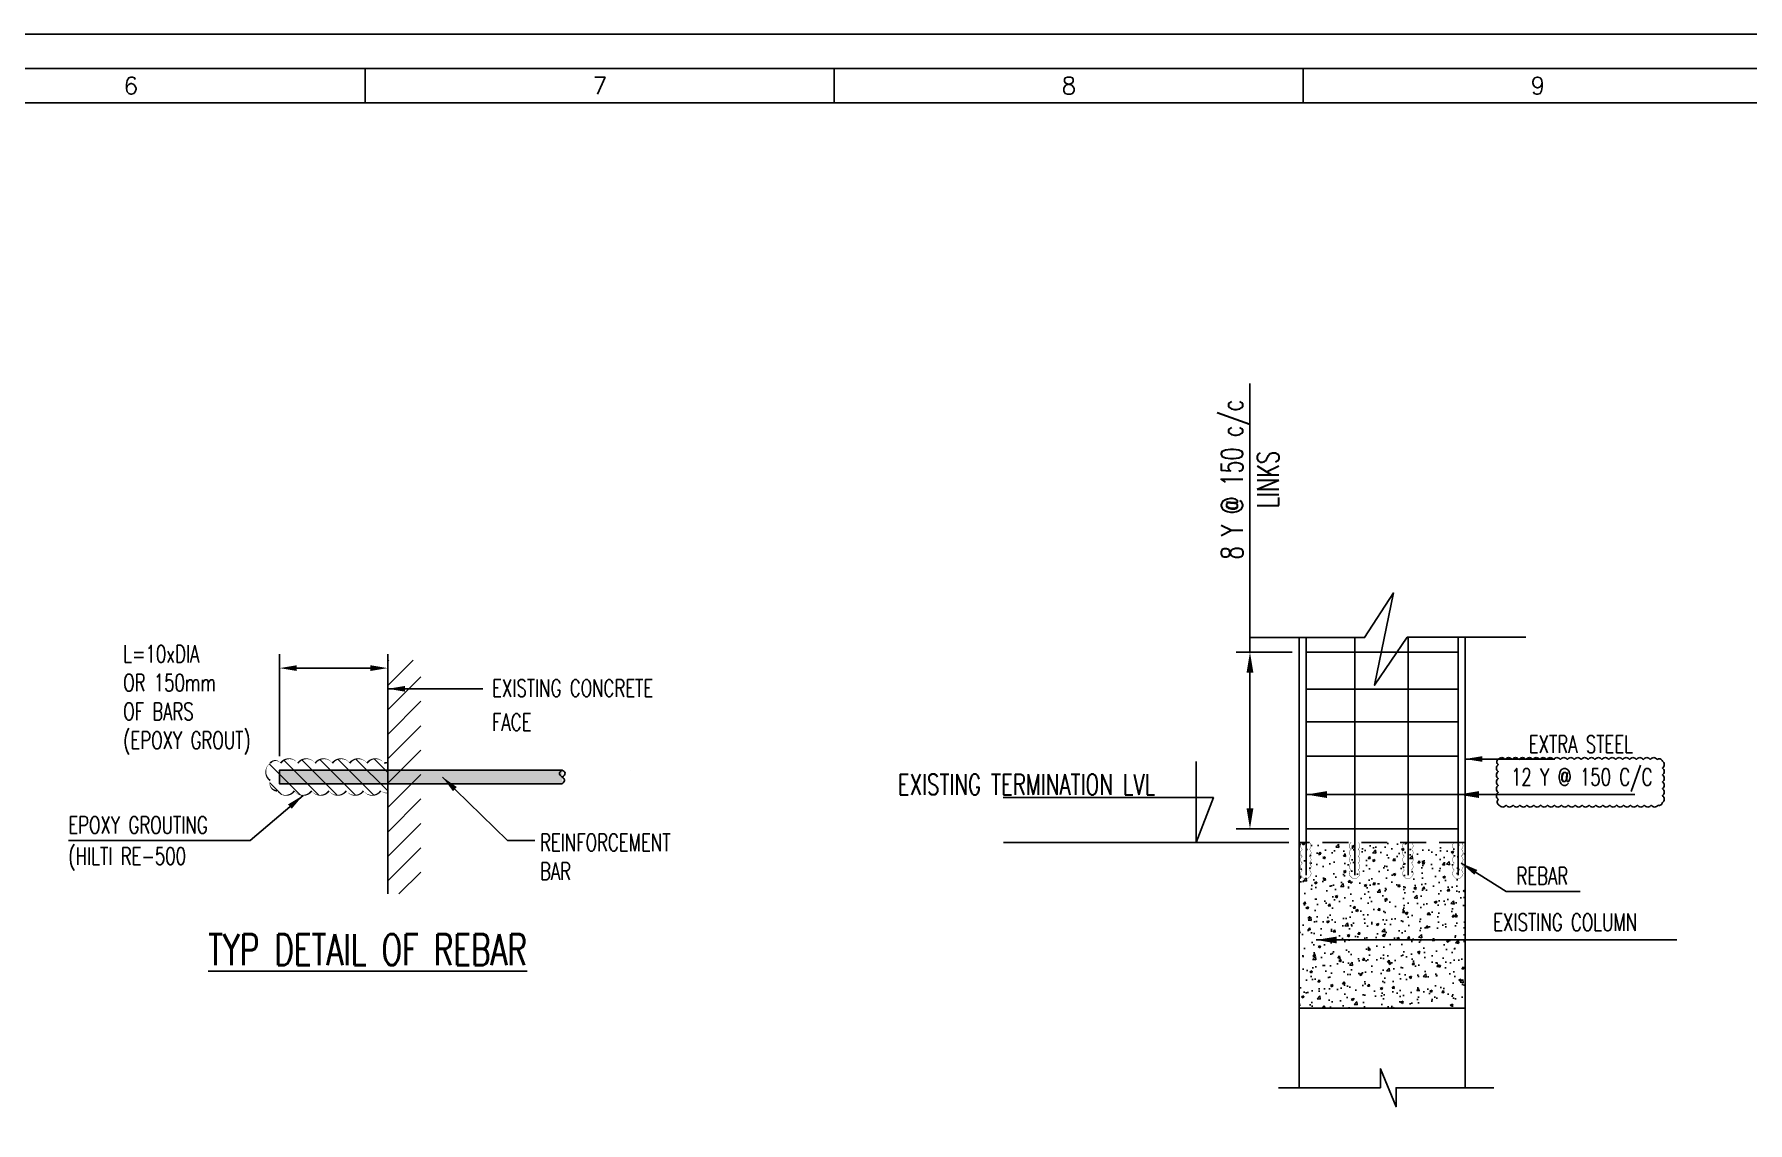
# Model space of a CAD drawing. Header units: inches. Extents: x 390771 to 646861, y -64061 to 219018.
# Drawn here: x 429349 to 454153, y 57795 to 73558 of the extents above; entities that cross this region are included whole.
import ezdxf
from ezdxf.enums import TextEntityAlignment as Align

# ---------------------------------------------------------------- set-up
doc = ezdxf.new("R2010")
doc.units = ezdxf.units.IN
doc.header["$MEASUREMENT"] = 0
doc.header["$PDMODE"] = 3
doc.header["$PDSIZE"] = -5
doc.linetypes.add('ACAD_ISO05W100', pattern=[33, 24, -3, 0, -3, 0, -3])
doc.linetypes.add('HIDDEN', pattern=[0.375, 0.25, -0.125])
for name, color, linetype in [('DIM', 7, 'Continuous'), ('HACTH', 9, 'Continuous'), ('HT', 8, 'Continuous'), ('LINE CUT', 8, 'Continuous'), ('PNA', 8, 'Continuous'), ('R.C.C. EXISTING STRUCTURE', 5, 'ACAD_ISO05W100'), ('Reinforcement', 4, 'Continuous'), ('S-BEAM OUTER', 4, 'Continuous'), ('S-BRECK LINE', 8, 'Continuous'), ('S-CLOUD', 7, 'Continuous'), ('S-COLUMN', 1, 'Continuous'), ('S-CONCRET LINE', 4, 'Continuous'), ('S-DIM-1', 5, 'Continuous'), ('S-LEVEL SECTION', 3, 'Continuous'), ('S-PCC', 9, 'Continuous'), ('S-REINFORCEMENT', 6, 'Continuous'), ('S-TEXT-1', 4, 'Continuous'), ('S-TITIL', 6, 'Continuous'), ('SHEET', 7, 'Continuous'), ('TEXT', 4, 'Continuous'), ('TEXT NORMAL', 4, 'Continuous')]:
    doc.layers.add(name, color=color, linetype=linetype)
doc.layers.add('HATCH', color=8, linetype='Continuous', lineweight=13)
doc.styles.add('ROMANS', font='simplex.shx', dxfattribs={"width": 0.7})
doc.dimstyles.new('dim10', dxfattribs={"dimtxt": 250, "dimasz": 250, "dimexe": 200, "dimexo": 200, "dimgap": 100, "dimtad": 1, "dimdec": 0, "dimlfac": 0.1, "dimzin": 0, "dimdsep": 46, "dimtxsty": 'ROMANS', "dimcen": 0, "dimclrd": 5, "dimclre": 5, "dimclrt": 4, "dimadec": 0, "dimazin": 0, "dimtfac": 1, "dimtdec": 0, "dimtix": 1, "dimtofl": 0, "dimtmove": 2, "dimatfit": 3, "dimfxl": 0, "dimtolj": 1, "dimtzin": 0, "dimlwd": -1, "dimlwe": -1, "dimarcsym": 0})
doc.dimstyles.new('dim100', dxfattribs={"dimtxt": 250, "dimasz": 250, "dimexe": 200, "dimexo": 200, "dimgap": 100, "dimtad": 1, "dimdec": 0, "dimzin": 0, "dimdsep": 46, "dimtxsty": 'ROMANS', "dimcen": 0, "dimclrd": 5, "dimclre": 5, "dimclrt": 4, "dimadec": 0, "dimazin": 0, "dimtfac": 1, "dimtdec": 0, "dimtix": 1, "dimtofl": 0, "dimtmove": 2, "dimatfit": 3, "dimfxl": 0, "dimtolj": 1, "dimtzin": 0, "dimlwd": -1, "dimlwe": -1, "dimarcsym": 0})
doc.dimstyles.new('dim25', dxfattribs={"dimtxt": 312, "dimasz": 300, "dimexe": 200, "dimexo": 200, "dimgap": 100, "dimtad": 1, "dimdec": 0, "dimlfac": 0.25, "dimzin": 0, "dimdsep": 46, "dimtxsty": 'ROMANS', "dimcen": 0, "dimclrd": 5, "dimclre": 5, "dimclrt": 4, "dimadec": 0, "dimazin": 0, "dimtfac": 1, "dimtdec": 0, "dimtix": 1, "dimtofl": 0, "dimtmove": 2, "dimatfit": 3, "dimfxl": 0, "dimtolj": 1, "dimtzin": 0, "dimlwd": -1, "dimlwe": -1, "dimarcsym": 0})
doc.dimstyles.new('dim50', dxfattribs={"dimtxt": 250, "dimasz": 250, "dimexe": 200, "dimexo": 200, "dimgap": 100, "dimtad": 1, "dimdec": 0, "dimlfac": 0.5, "dimzin": 0, "dimdsep": 46, "dimtxsty": 'ROMANS', "dimcen": 0, "dimclrd": 5, "dimclre": 5, "dimclrt": 4, "dimadec": 0, "dimazin": 0, "dimtfac": 1, "dimtdec": 0, "dimtix": 1, "dimtofl": 0, "dimtmove": 2, "dimatfit": 3, "dimfxl": 0, "dimtolj": 1, "dimtzin": 0, "dimlwd": -1, "dimlwe": -1, "dimarcsym": 0})

# ---------------------------------------------------------------- blocks, each defined once
blk = doc.blocks.new('zw$C05B')
at = {"flags": 128}
blk.add_lwpolyline([(0, 0), (82748.59733153787, 0), (82748.59733153787, 58210.08807497431), (0, 58210.08807497431)], close=True, dxfattribs=at)
at = {"layer": 'PNA'}
for p, q in [((41374.2986657701, 57718.12257359775), (41374.2986657701, 57226.15707222119)), ((48106.02660960681, 57718.12257359775), (48106.02660960681, 57226.15707222119)), ((54837.75455344282, 57718.12257359775), (54837.75455344282, 57226.15707222119))]:
    blk.add_line(p, q, dxfattribs=at)
at = {"layer": 'PNA', "color": 1}
for points in [[(983.9310027530883, 491.9655013740557), (82256.63183016353, 491.9655013740557), (82256.63183016353, 57718.12257359775), (983.9310027530883, 57718.12257359775)], [(1967.862005506642, 983.931002750589), (81764.66632878734, 983.931002750589), (81764.66632878734, 57226.15707222119), (1967.862005506642, 57226.15707222119)]]:
    blk.add_lwpolyline(points, close=True, dxfattribs=at)
at = {"layer": 'PNA', "style": 'ROMANS'}
for s, p in [('6', (38009.25463635148, 57472.13982290946)), ('7', (44740.98258018843, 57472.13982290946)), ('8', (51472.71052402304, 57472.13982290946)), ('9', (58204.43846785999, 57472.13982290946))]:
    blk.add_text(s, height=245.9827506882794, dxfattribs=at).set_placement(p, align=Align.MIDDLE)
blk = doc.blocks.new('*D33')
at = {"layer": 'Defpoints', "color": 0}
for p in [(446947.3946345387, 64610.66052350966), (447760.3683620534, 64610.66052350966), (447710.3683621198, 62050.42126226326)]:
    blk.add_point(p, dxfattribs=at)
at = {"layer": 'S-DIM-1', "color": 5}
for p, q in [((446947.3946345387, 64610.66052350966), (446947.3946345387, 68499.94392016158)), ((447560.3683620534, 64610.66052350966), (446747.3946345387, 64610.66052350966)), ((446947.3946345387, 62350.42126226326), (446947.3946345387, 64310.66052350966)), ((447510.3683621198, 62050.42126226326), (446747.3946345387, 62050.42126226326))]:
    blk.add_line(p, q, dxfattribs=at)
for points in [[(446897.3946345387, 64310.66052350966), (446997.3946345387, 64310.66052350966), (446947.3946345387, 64610.66052350966)], [(446897.3946345387, 62350.42126226326), (446997.3946345387, 62350.42126226326), (446947.3946345387, 62050.42126226326)]]:
    blk.add_solid(points, dxfattribs=at)
at = {"layer": 'S-DIM-1', "color": 4, "insert": (446947.3946345387, 67110.34392016166), "char_height": 312, "attachment_point": 5, "rotation": 90, "style": 'ROMANS'}
blk.add_mtext('\\A1;8 Y @ 150 c/c\\PLINKS', dxfattribs=at)
blk = doc.blocks.new('*D7')
at = {"layer": 'Defpoints', "color": 0, "ltscale": 300}
for p in [(1677673.882523596, -1030477.705345362), (1677673.882523596, -1031955.151719744), (1679239.0999148, -1031955.151719744)]:
    blk.add_point(p, dxfattribs=at)
at = {"layer": 'S-DIM-1', "color": 5, "ltscale": 300}
for p, q in [((1677673.882523596, -1031755.151719744), (1677673.882523596, -1030277.705345362)), ((1679239.0999148, -1031755.151719744), (1679239.0999148, -1030277.705345362)), ((1678989.0999148, -1030477.705345362), (1677923.882523596, -1030477.705345362))]:
    blk.add_line(p, q, dxfattribs=at)
for points in [[(1677923.882523596, -1030436.038678695), (1677923.882523596, -1030519.372012029), (1677673.882523596, -1030477.705345362)], [(1678989.0999148, -1030436.038678695), (1678989.0999148, -1030519.372012029), (1679239.0999148, -1030477.705345362)]]:
    blk.add_solid(points, dxfattribs=at)
at = {"layer": 'S-DIM-1', "color": 4, "ltscale": 300, "insert": (1675411.522450981, -1030938.540648122), "char_height": 250, "attachment_point": 4, "style": 'ROMANS'}
blk.add_mtext('\\A1;L=10xDIA \\POR 150mm \\POF BARS\\P(EPOXY GROUT)', dxfattribs=at)
blk = doc.blocks.new('A$C84804f6e')
at = {"layer": 'HACTH'}
h = blk.add_hatch(dxfattribs=at)
h.set_pattern_fill('DOTS', color=256, scale=625, style=0)
h.set_pattern_definition([(180, (48270712.02745879, -11887439.7637954), (-19.53125, -39.0625), [0, -39.0625])])
h.paths.add_polyline_path([(-481.4086629720405, 200.000000001397), (-2046.626054181717, 200.000000004191), (-2046.626054176129, 2.793967723846436e-09), (-481.408662985079, 2.793967723846436e-09)])
h.paths.add_polyline_path([(2046.626054181717, 3.492459654808044e-10), (2046.626054181717, 200.0000000025611), (-481.4086629720405, 200.000000002794), (-481.4086629720405, 2.793967723846436e-09)])
h.paths.add_polyline_path([(3053.114632035606, 200.000000002794), (3051.596081229858, 198.9482008069754), (3052.102505301125, 199.2988103234675), (3052.609063304029, 199.6494080985431), (3053.115688263439, 200.000000002794)])
h.paths.add_polyline_path([(3011.501120810397, 157.6260805393104), (3011.563141063787, 154.6621227179421), (3011.562212510966, 155.0571512497263), (3011.568694642745, 155.4515461877454), (3011.582647704519, 155.8452997700078), (3011.604131943546, 156.2384042344056), (3011.633207599632, 156.6308518192964), (3011.669934921898, 157.0226347624557), (3011.714374153875, 157.4137453020085), (3011.766582767479, 157.8041759731714), (3011.826556694694, 158.1939259064384), (3011.894231502898, 158.5830007013865), (3011.969540226273, 158.9714062287239), (3012.052415899001, 159.3591483590426), (3012.142791558988, 159.7462329631671), (3012.240600246005, 160.1326659121551), (3012.345774990506, 160.5184530763654)])
h.paths.add_polyline_path([(3011.635919817723, 151.184014444123), (3012.654384163208, 147.8572191286366), (3012.536691407673, 148.2618311801925), (3012.425385179929, 148.6659415910253), (3012.320525716059, 149.0695425986778), (3012.222173270769, 149.472626441624), (3012.130388080142, 149.875185357756), (3012.045230389573, 150.2772115853149), (3011.966760451905, 150.6786973620765), (3011.895038505085, 151.0796349261655), (3011.830124798231, 151.4800165158231), (3011.772079573013, 151.8798343689414), (3011.720963072963, 152.2790807236452), (3011.676835547201, 152.6777478181757), (3011.639757237397, 153.0758278903086), (3011.609788390808, 153.4733131784014), (3011.586989249103, 153.8701959203463), (3011.571420055814, 154.2664683541516)])
h.paths.add_polyline_path([(3013.224778422154, 163.5284486922901), (3012.458248826675, 160.9036003270885), (3012.577954798006, 161.2881135343341), (3012.704825933091, 161.6719985692762), (3012.838795273565, 162.055261303205), (3012.979795849882, 162.4379076058976), (3013.12776069995, 162.8199433486443), (3013.282622859813, 163.2013744025026), (3013.444315367378, 163.5822066379478), (3013.612771256827, 163.9624459253391), (3013.787923558615, 164.3420981359668), (3013.969705318101, 164.7211691406555), (3014.158049567603, 165.0996648096479), (3014.352889341302, 165.4775910144672), (3014.554157673381, 165.8549536252394), (3014.761787601747, 166.2317585130222)])
h.paths.add_polyline_path([(3013.682065703906, 144.5003160237102), (3015.356875768863, 141.3215368681122), (3015.145191921853, 141.733119552373), (3014.938930678181, 142.1443247864954), (3014.738152290694, 142.5551448087208), (3014.542917001061, 142.9655718568247), (3014.353285049088, 143.3755981693976), (3014.169316687621, 143.7852159839822), (3013.991072156467, 144.1944175390527), (3013.818611695431, 144.603195072501), (3013.651995561086, 145.0115408223355), (3013.491283989511, 145.4194470266812), (3013.336537233554, 145.8269059234299), (3013.187815531157, 146.2339097509393), (3013.045179125853, 146.640450747218), (3012.908688268624, 147.0465211501578), (3012.778403199278, 147.4521131978836)])
h.paths.add_polyline_path([(3016.326033738442, 168.9829729953781), (3014.975712164305, 166.6080115486402), (3015.195864395238, 166.9837186024524), (3015.422177328728, 167.3588855458656), (3015.654584004544, 167.7335182491224), (3015.893017449416, 168.1076225830475), (3016.137410712428, 168.4812044186983), (3016.387696822174, 168.8542696265504), (3016.643808814697, 169.2268240775447), (3016.905679724179, 169.5988736425061), (3017.173242588528, 169.9704241920263), (3017.446430443786, 170.34148159693), (3017.725176325999, 170.7120517280418), (3018.009413271211, 171.0821404559538), (3018.299074311741, 171.4517536519561)])
h.paths.add_polyline_path([(3017.045631363057, 138.1162891858257), (3019.141879918985, 135.1077807198744), (3018.856086337008, 135.5240937221097), (3018.574811688624, 135.9401457032654), (3018.298116221093, 136.3559289014665), (3018.026060177945, 136.7714355548378), (3017.758703802712, 137.1866579013877), (3017.496107346378, 137.6015881793573), (3017.238331048749, 138.0162186266389), (3016.985435149632, 138.4305414813571), (3016.737479905598, 138.8445489814039), (3016.49452555459, 139.2582333649043), (3016.256632342003, 139.6715868702158), (3016.023860509507, 140.0846017349977), (3015.796270309947, 140.4972701973747), (3015.573921981268, 140.9095844959375)])
h.paths.add_polyline_path([(3020.307622770779, 173.9649637959665), (3018.594092491083, 171.820897186175), (3018.894400837831, 172.1895769295515), (3019.199932391755, 172.5577987530269), (3019.510620183311, 172.9255685273092), (3019.826397254132, 173.2928921231069), (3020.147196636535, 173.6597754113609), (3020.472951368429, 174.0262242626632), (3020.803594485857, 174.3922445478383), (3021.139059021138, 174.7578421374783), (3021.479278017767, 175.1230229027569), (3021.824184504338, 175.4877927141497), (3022.173711516894, 175.8521574424813), (3022.527792095207, 176.2161229583435)])
h.paths.add_polyline_path([(3021.252748296596, 132.0782900910126), (3023.583741231821, 129.2563381681684), (3023.241008250974, 129.6754904610571), (3022.901950786822, 130.0944904000498), (3022.566629067995, 130.5133302232716), (3022.235103351064, 130.9320021687308), (3021.907433879562, 131.3504984744359), (3021.583680889569, 131.7688113783952), (3021.263904633932, 132.1869331190828), (3020.948165359907, 132.6048559340416), (3020.636523301713, 133.0225720615126), (3020.329038715921, 133.4400737397373), (3020.02577183675, 133.8573532066075), (3019.72678291332, 134.2744027000153), (3019.43213219475, 134.6912144585513)])
h.paths.add_polyline_path([(3024.787851887755, 178.5077293996001), (3022.886359273456, 176.5796951329103), (3023.249346087687, 176.9428798365407), (3023.616685570218, 177.3056829402922), (3023.988310764544, 177.6681103149895), (3024.364154695533, 178.030167831108), (3024.744150410406, 178.3918613595888), (3025.128230939619, 178.753196770791), (3025.516329315491, 179.1141799364705), (3025.908378581516, 179.4748167262878), (3026.304311766289, 179.8351130118826), (3026.704061909579, 180.1950746632647), (3027.107562049292, 180.5547075518407)])
h.paths.add_polyline_path([(3025.925421188585, 126.4214482943062), (3028.346329799853, 123.7970258351415), (3027.961297492497, 124.2174523926806), (3027.579157511704, 124.6378275016323), (3027.199970099144, 125.0581433996558), (3026.823795502074, 125.4783923253417), (3026.450693969615, 125.8985665161163), (3026.080725737847, 126.3186582108028), (3025.713951054029, 126.7386596468277), (3025.350430171005, 127.1585630626651), (3024.990223322995, 127.5783606962068), (3024.633390760981, 127.998044785345), (3024.279992730357, 128.4176075682044), (3023.930089469068, 128.8370412832592)])
h.paths.add_polyline_path([(3029.467562229373, 182.6372387928423), (3027.514745215885, 180.9140175480861), (3027.925544450991, 181.2730105227092), (3028.33989278134, 181.6316923466511), (3028.757723254152, 181.9900688905036), (3029.178968898021, 182.3481460253242), (3029.603562752716, 182.7059296215884), (3030.031437846832, 183.0634255501209), (3030.462527227588, 183.4206396819791), (3030.896763919853, 183.7775778874056), (3031.334080967121, 184.1342460375745), (3031.774411401711, 184.4906500030775)])
h.paths.add_polyline_path([(3030.768210577779, 121.1715494856471), (3033.170389830135, 118.7507194858044), (3032.755348701961, 119.1711579974508), (3032.342476963066, 119.5916382034775), (3031.931834858842, 120.0121523423586), (3031.523482634686, 120.4326926514041), (3031.117480528541, 120.8532513694372), (3030.71388879139, 121.2738207340008), (3030.312767664902, 121.6943929835688), (3029.914177401923, 122.114960355917), (3029.518178236671, 122.5355150890537), (3029.124830420129, 122.9560494212201), (3028.734194192104, 123.3765555907739)])
h.paths.add_polyline_path([(3034.317421005107, 186.5338015498128), (3032.217688255943, 184.8467956548557), (3032.663844573312, 185.202688863501), (3033.112813387997, 185.5583354999544), (3033.564527730457, 185.9137414348079), (3034.018920636736, 186.2689125388861), (3034.475925154053, 186.6238546830136), (3034.935474305414, 186.9785737378988), (3035.397501132451, 187.3330755741335), (3035.861938669346, 187.6873660627753), (3036.328719950281, 188.0414510747651), (3036.797778013162, 188.395336480462)])
h.paths.add_polyline_path([(3035.739606318064, 116.1615553918527), (3038.298166546039, 113.7115348586813), (3037.86179185193, 114.1308676057961), (3037.426863609813, 114.5503351904918), (3036.993442061357, 114.9699298511259), (3036.561587451957, 115.3896438254742), (3036.131360030733, 115.8094693517778), (3035.702820039354, 116.2293986679288), (3035.276027723216, 116.6494240120519), (3034.851043323986, 117.0695376225049), (3034.427927092649, 117.4897317369469), (3034.006739269011, 117.9099985935027), (3033.587540100329, 118.33033043053)])
h.paths.add_polyline_path([(3039.248370398767, 190.234532669303), (3037.269045895897, 188.7490281505743), (3037.742456632666, 189.1025319562759), (3038.217943257652, 189.4558537681587), (3038.695438806899, 189.8089994570473), (3039.174876320176, 190.1619748934172), (3039.656188826077, 190.5147859484423), (3040.139309368096, 190.8674384927144), (3040.624170976691, 191.2199383969419), (3041.110706689768, 191.5722915316001), (3041.598849545233, 191.9245037683286)])
h.paths.add_polyline_path([(3040.918654588051, 111.2022136029555), (3043.625556948595, 108.6928845776711), (3043.176523935981, 109.1099938416155), (3042.728214436211, 109.5273310864577), (3042.280688698404, 109.9448885500897), (3041.834006960504, 110.3626584708691), (3041.388229469769, 110.7806330868043), (3040.943416471593, 111.1988046360202), (3040.499628213234, 111.617165356176), (3040.056924938224, 112.0357074857457), (3039.615366884507, 112.4544232628541), (3039.175014306791, 112.8733049253933), (3038.735927448608, 113.2923447111389)])
h.paths.add_polyline_path([(3044.06125364732, 193.6949476774316), (3042.088532573543, 192.2765809771372), (3042.579688814469, 192.628529028967), (3043.072251304053, 192.9803537947591), (3043.56615307834, 193.3320611451054), (3044.061327169649, 193.6836569509469), (3044.557706615888, 194.0351470828755), (3045.055224454962, 194.3865374117158), (3045.553813719191, 194.7378338082926), (3046.053407446481, 195.0890421431977), (3046.553938671015, 195.4401682874886)])
h.paths.add_polyline_path([(3048.643106433563, 196.9028714663582), (3047.055340432562, 195.7912181116408), (3047.55754576344, 196.1421974867117), (3048.060487701558, 196.4931122832932), (3048.56409927737, 196.8439683723263), (3049.068313532509, 197.1947716241702), (3049.573063501157, 197.5455279098824), (3050.078282219358, 197.8962431004038), (3050.583902721293, 198.2469230660936), (3051.089858048595, 198.5975736781256)])
h.paths.add_polyline_path([(3051.311438490637, 101.6444294856628), (3053.939703890122, 99.24833917128853), (3053.527972235344, 99.62400551815517), (3053.115688257851, 100.0000000130385), (3052.665378012694, 100.4105286707636), (3052.214526138268, 100.8214483101619), (3051.763192885555, 101.2327511691255)])
at = {"layer": 'HATCH'}
h = blk.add_hatch(dxfattribs=at)
h.set_pattern_fill('ANSI31', color=256, scale=1500, angle=270, style=0)
h.set_pattern_definition([(315, (-485226.918424235, -64312.64737262914), (132.5825214724777, 132.5825214724776), [])])
edge = h.paths.add_edge_path()
edge.add_line((-481.4086629776284, 307.0666033904999), (-481.4086629776284, -129.5892002613982))
edge.add_arc((-498.9214274371043, -4.979246049537323), 125.8345644397055, 229.0362435177836, 277.9999898473066, ccw=False)
edge.add_arc((-706.4162389496341, -12.47405756195076), 152.5968236879503, 215.0000000497486, 324.9999999502603, ccw=False)
edge.add_arc((-956.4162389496341, -12.47405756206717), 152.5968236879503, 215.0000000497441, 324.99999995025587, ccw=False)
edge.add_arc((-1206.416238949634, -12.47405756206717), 152.5968236879503, 215.0000000497441, 324.99999995025587, ccw=False)
edge.add_arc((-1456.416238949634, -12.47405756206717), 152.5968236879503, 215.0000000497441, 324.99999995025587, ccw=False)
edge.add_arc((-1706.416238949634, -12.47405756206717), 152.5968236879503, 215.0000000497441, 324.99999995025587, ccw=False)
edge.add_arc((-1956.416238949634, -12.47405756195076), 152.5968236879503, 215.0000000497396, 324.9999999502514, ccw=False)
edge.add_arc((-2078.900673487224, 10.01037697528955), 110.0391344559685, 158.6900675757514, 268.6900674762705, ccw=False)
edge.add_arc((-2093.890296512283, 175), 152.5968236879503, 125.0000000497607, 234.9999999502393, ccw=False)
edge.add_arc((-2106.416238949634, 247.4844345374731), 91.55809421241487, 395.0000000497509, 504.999999950264, ccw=False)
edge.add_arc((-1906.416238949634, 212.4740575620672), 152.5968236879503, 395.00000004974856, 504.9999999502603, ccw=False)
edge.add_arc((-1656.416238949634, 212.4740575620672), 152.5968236879503, 395.0000000497442, 504.99999995025587, ccw=False)
edge.add_arc((-1406.416238949634, 212.4740575620672), 152.5968236879503, 395.0000000497442, 504.99999995025587, ccw=False)
edge.add_arc((-1156.416238949634, 212.4740575620672), 152.5968236879503, 395.0000000497442, 504.99999995025587, ccw=False)
edge.add_arc((-906.4162389496341, 212.4740575620672), 152.5968236879503, 395.0000000497442, 504.99999995025587, ccw=False)
edge.add_arc((-656.4162389496341, 212.4740575620672), 152.5968236879503, 395.0000000497442, 504.99999995025587, ccw=False)
edge.add_arc((-491.4266159245744, 197.4844345373567), 110.0391344560276, 444.77656481013605, 471.30993242443003, ccw=False)
at = {"layer": 'R.C.C. EXISTING STRUCTURE'}
h = blk.add_hatch(dxfattribs=at)
h.set_pattern_fill('ANSI31', color=8, scale=2000, style=0)
h.set_pattern_definition([(45, (-485226.918424235, -64312.64737262914), (-176.7766952966368, 176.7766952966369), [])])
h.paths.add_polyline_path([(-481.4086629776284, 1793.926720787073), (-2.846906797029078, 1793.926720786956), (-2.846906797029078, 100), (-481.4086629776284, 100)])
h.paths.add_polyline_path([(-481.4086629776284, 100), (-2.846906797029078, 100), (-2.846906797029078, -1593.92672078684), (-481.4086629776284, -1593.926720786956)])
at = {"layer": 'HATCH', "color": 7}
blk.add_lwpolyline([(-481.4086629776284, 307.0666033904999, 18.96968917311552, 25, 0.1162937039249604), (-531.4162389496341, 300, 0, 25, 0.52056705), (-781.4162389496341, 300, 0, 25, 0.52056705), (-1031.416238949634, 300, 0, 25, 0.52056705), (-1281.416238949634, 300, 0, 25, 0.52056705), (-1531.416238949634, 300, 0, 25, 0.52056705), (-1781.416238949634, 300, 0, 25, 0.52056705), (-2031.416238949634, 300, 0, 25, 0.52056705), (-2181.416238949634, 300, 0, 25, 0.5205670500000597), (-2181.416238949634, 50, 0, 25, 0.52056705), (-2081.416238949634, -100, 0, 25, 0.52056705), (-1831.416238949634, -100, 0, 25, 0.52056705), (-1581.416238949634, -100, 0, 25, 0.52056705), (-1331.416238949634, -100, 0, 25, 0.52056705), (-1081.416238949634, -100, 0, 25, 0.52056705), (-831.4162389496341, -100, 0, 25, 0.52056705), (-581.4162389496341, -100, 0, 11.12812417586668, 0.2169556455829217), (-481.4086629776284, -129.5892002613982, 0, 11.12812417586668, 0.2169556455829217)], format="xyseb", dxfattribs=at)
at = {"layer": 'LINE CUT'}
blk.add_spline([(2046.626054181717, 200), (2005.249480589293, 157.6061286584008), (2046.626054181717, 100), (2078.946401412599, 57.10967970080674), (2046.626054181717, 0)], degree=3, dxfattribs=at)
blk.add_open_spline([(2046.626054159366, 200), (2066.301685583778, 186.3845125043299), (2109.534635058604, 156.467420171015), (2067.550833116286, 119.0793499583378), (2046.626054170541, 100.0000000055879)], degree=3, knots=[0, 0, 0, 0, 1.184780345813938, 2.603298854688016, 2.603298854688016, 2.603298854688016, 2.603298854688016], dxfattribs=at)
at = {"layer": 'Reinforcement'}
blk.add_lwpolyline([(2046.626054181717, 200), (-2046.626054181717, 200), (-2046.626054181717, 0), (2046.626054181717, 0)], dxfattribs=at)
at = {"layer": 'S-CONCRET LINE', "ltscale": 300}
blk.add_line((-481.4086629776284, 1799.999999999884), (-481.4086629776284, -1593.926720786956), dxfattribs=at)
at = {"layer": 'S-TITIL', "style": 'ROMANS', "width": 0.7}
blk.add_text('%%UTYP DETAIL OF REBAR', height=450, dxfattribs=at).set_placement((-772.1258815517649, -2398.458556362661), align=Align.MIDDLE_CENTER)
at = {"layer": 'TEXT NORMAL', "style": 'ROMANS', "width": 0.7}
for s, p in [('EXISTING CONCRETE', (1030.518786382861, 1262.191048864624)), ('FACE', (1030.518786382861, 769.6537094013765)), ('REINFORCEMENT', (1724.1199990483, -971.8421588331694)), ('BAR', (1724.1199990483, -1388.508825499797))]:
    blk.add_text(s, height=250, dxfattribs=at).set_placement(p)
for s, p in [('EPOXY GROUTING', (-5103.512600990944, -595.1740476971027)), ('(HILTI RE-500 ', (-5103.512600990944, -1045.174047697103))]:
    blk.add_text(s, height=250, dxfattribs=at).set_placement(p, align=Align.MIDDLE_LEFT)
at = {"layer": 'S-DIM-1', "ltscale": 300}
dim = blk.add_linear_dim(base=(-2046.626054181717, 1677.446374382009), p1=(-481.4086629776284, 200), p2=(-2046.626054181717, 200), text='L=10xDIA \\XOR 150mm \\POF BARS\\P(EPOXY GROUT)', dimstyle='dim10', dxfattribs=at)
dim.commit()
dim.dimension.update_dxf_attribs({"geometry": '*D7', "text_midpoint": (-3283.986126796342, 1216.611071622348), "dimtype": 128, "insert": (-1679720.508577777, 1032155.151719744)})
at = {"layer": 'DIM'}
blk.add_leader([(-1706.416238949634, -165.0708812499652), (-2471.289140007459, -820.1740476971027), (-5103.512600990944, -820.1740476971027)], dimstyle='dim10', override={"dimgap": 100, "dimtad": 0}, dxfattribs=at)
at = {"layer": 'TEXT NORMAL'}
for points, dimstyle, override in [([(-481.4086629776284, 1377.753903352772), (897.6825395440683, 1377.753903352772)], 'dim50', {"dimgap": 100, "dimtad": 0}), ([(313.1177253285423, 100), (1251.353841626085, -820.1740476971027), (1647.81789754983, -820.1740476971027)], 'dim100', {"dimtad": 0})]:
    blk.add_leader(points, dimstyle=dimstyle, override=override, dxfattribs=at)

msp = doc.modelspace()

# ---------------------------------------------------------------- hatches: boundary and pattern name
at = {"layer": 'S-PCC', "linetype": 'Continuous'}
h = msp.add_hatch(dxfattribs=at)
h.set_pattern_fill('AR-CONC', color=256, scale=50, style=0)
h.set_pattern_definition([(49.99999999999999, (-490502.0790929369, 135648.4212622641), (358.6300913003767, -31.37606749129755), [37.5, -412.5]), (355, (-490502.0790929369, 135648.4212622641), (-69.3756668065, 376.0960668500059), [30, -330]), (100.45144446, (-490472.1932524371, 135645.806590264), (289.254423363556, 344.7199954843147), [31.87009599999999, -350.5710559999999]), (46.18420000000002, (-490502.0790929369, 135748.4212622641), (533.6206653357862, -82.75964039653827), [56.2499999999998, -618.7499999999968]), (96.63563548999991, (-490457.6107204368, 135741.524608764), (467.3309728371142, 487.0593003872752), [47.80517099999985, -525.8568799999975]), (351.1841639899999, (-490502.0790929369, 135748.4212622641), (467.3309725273866, 487.0593001349951), [45, -495.0000004999999]), (21, (-490452.0790929369, 135723.4212622641), (298.4535260592309, -201.3094453326694), [37.5, -412.5]), (326.0000000000001, (-490452.0790929369, 135723.4212622641), (121.6576659607909, 362.5750225234265), [30, -330]), (71.45144474, (-490427.207965937, 135706.6454752641), (420.1111883649855, 161.2655764031769), [31.870095, -350.571056]), (37.50000000000001, (-490502.0790929369, 135648.4212622641), (6.079927658645334, 166.4469269156558), [0, -326, 0, -335, 0, -331.25]), (7.499999999999999, (-490502.0790929369, 135648.4212622641), (131.5347687210743, 197.2058559411801), [0, -191, 0, -318.5, 0, -126.25]), (327.5, (-490613.5790929369, 135648.4212622641), (266.9112180862045, -11.2774358671899), [0, -125, 0, -390, 0, -517.5]), (317.5, (-490663.5790929369, 135648.4212622641), (291.5930846711931, 50.05249116615882), [0, -162.5, 0, -259, 0, -367.5])])
h.paths.add_polyline_path([(450060.368361969, 61854.42126226408), (447660.368361969, 61854.42126226408), (447660.368361969, 59454.42126226408), (450060.368361969, 59454.42126226408)])

# ---------------------------------------------------------------- linework, layer by layer
msp.add_lwpolyline([(450541.5849829965, 63056.09363621619, -0.52056705), (450641.5849829965, 63056.09363621619, -0.52056705), (450741.5849829965, 63056.09363621619, -0.52056705), (450841.5849829965, 63056.09363621619, -0.52056705), (450941.5849829965, 63056.09363621619, -0.52056705), (451041.5849829965, 63056.09363621619, -0.52056705), (451141.5849829965, 63056.09363621619, -0.52056705), (451241.5849829965, 63056.09363621619, -0.52056705), (451341.5849829965, 63056.09363621619, -0.52056705), (451441.5849829965, 63056.09363621619, -0.52056705), (451541.5849829965, 63056.09363621619, -0.52056705), (451641.5849829965, 63056.09363621619, -0.52056705), (451741.5849829965, 63056.09363621619, -0.52056705), (451841.5849829965, 63056.09363621619, -0.52056705), (451941.5849829965, 63056.09363621619, -0.52056705), (452041.5849829965, 63056.09363621619, -0.52056705), (452141.5849829965, 63056.09363621619, -0.52056705), (452241.5849829965, 63056.09363621619, -0.52056705), (452341.5849829965, 63056.09363621619, -0.52056705), (452441.5849829965, 63056.09363621619, -0.52056705), (452541.5849829965, 63056.09363621619, -0.52056705), (452641.5849829965, 63056.09363621619, -0.52056705), (452741.5849829965, 63056.09363621619, -0.52056705), (452841.5849829965, 63056.09363621619, -0.52056705), (452917.1749416482, 63031.68359486788, -0.52056705), (452917.1749416482, 62931.68359486788, -0.52056705), (452917.1749416482, 62831.68359486788, -0.52056705), (452917.1749416482, 62731.68359486788, -0.52056705), (452917.1749416482, 62631.68359486788, -0.52056705), (452917.1749416482, 62531.68359486788, -0.52056705), (452917.1749416482, 62431.68359486788, -0.52056705), (452855.4565326962, 62393.40200381988, -0.52056705), (452755.4565326962, 62393.40200381988, -0.52056705), (452655.4565326962, 62393.40200381988, -0.52056705), (452555.4565326962, 62393.40200381988, -0.52056705), (452455.4565326962, 62393.40200381988, -0.52056705), (452355.4565326962, 62393.40200381988, -0.52056705), (452255.4565326962, 62393.40200381988, -0.52056705), (452155.4565326962, 62393.40200381988, -0.52056705), (452055.4565326962, 62393.40200381988, -0.52056705), (451955.4565326962, 62393.40200381988, -0.52056705), (451855.4565326962, 62393.40200381988, -0.52056705), (451755.4565326962, 62393.40200381988, -0.52056705), (451655.4565326962, 62393.40200381988, -0.52056705), (451555.4565326962, 62393.40200381988, -0.52056705), (451455.4565326962, 62393.40200381988, -0.52056705), (451355.4565326962, 62393.40200381988, -0.52056705), (451255.4565326962, 62393.40200381988, -0.52056705), (451155.4565326962, 62393.40200381988, -0.52056705), (451055.4565326962, 62393.40200381988, -0.52056705), (450955.4565326962, 62393.40200381988, -0.52056705), (450855.4565326962, 62393.40200381988, -0.52056705), (450755.4565326962, 62393.40200381988, -0.52056705), (450655.4565326962, 62393.40200381988, -0.52056705), (450555.4565326962, 62393.40200381988, -0.52056705), (450541.5849829965, 62479.53045412019, -0.52056705), (450541.5849829965, 62579.53045412019, -0.52056705), (450541.5849829965, 62679.53045412019, -0.52056705), (450541.5849829965, 62779.53045412019, -0.52056705), (450541.5849829965, 62879.53045412019, -0.52056705), (450541.5849829965, 62979.53045412019, -0.52056705)], format="xyb", close=True)
at = {"layer": 'HT', "flags": 128}
msp.add_lwpolyline([(450942.0455934595, 64825.7722036505), (449224.9768656293, 64825.7722036505), (448750.4346244224, 64129.64941438235), (449023.6584281915, 65468.79782221833), (448606.633649577, 64820.82011063787), (446947.394634539, 64820.82011063787)], dxfattribs=at)
at = {"layer": 'S-BEAM OUTER', "color": 4, "lineweight": -3}
for p, q in [((447760.3683620534, 64610.66052350966), (449960.3683621616, 64610.66052347043)), ((447760.36836204, 64071.75065449678), (449960.368362116, 64071.75065445754)), ((447760.3683620316, 63602.97340062069), (449960.368362116, 63602.97340058145)), ((447760.3683620227, 63105.18416806491), (449960.368362116, 63105.18416802568)), ((447760.3683620128, 62547.71171282424), (449960.368362116, 62547.71171278501)), ((447760.368362004, 62050.42126226233), (449960.368362116, 62050.4212622231))]:
    msp.add_line(p, q, dxfattribs=at)
at = {"layer": 'S-BRECK LINE'}
msp.add_lwpolyline([(450478.2267570437, 58301.6579203874), (449061.5947637383, 58301.65792038565), (449061.5947637532, 58026.91017842054), (448835.9635292899, 58576.40566235356), (448835.9635293011, 58301.65792038705), (447360.3683621198, 58301.65792038763)], dxfattribs=at)
at = {"layer": 'S-CLOUD', "const_width": 5, "elevation": -49612.3319332609}
for points in [[(447805.6262259522, 61854.42126226408, -0.5205670500000595), (447805.6262259522, 61754.42126226408, -0.52056705), (447805.6262259522, 61654.42126226408, -0.52056705), (447805.6262259522, 61554.42126226408, -0.52056705), (447805.6262259522, 61454.42126226408, -0.52056705), (447805.6262259522, 61354.42126226408, -0.52056705), (447705.6262259522, 61354.42126226408, -0.5205670500000595), (447705.6262259522, 61454.42126226408, -0.52056705), (447705.6262259522, 61554.42126226408, -0.52056705), (447705.6262259522, 61654.42126226408, -0.52056705), (447705.6262259522, 61754.42126226408, -0.52056705), (447705.6262259522, 61854.42126226408)], [(448511.4564228446, 61854.42126226408, -0.5205670500000595), (448511.4564228446, 61754.42126226408, -0.52056705), (448511.4564228446, 61654.42126226408, -0.52056705), (448511.4564228446, 61554.42126226408, -0.52056705), (448511.4564228446, 61454.42126226408, -0.52056705), (448511.4564228446, 61354.42126226408, -0.52056705), (448411.4564228446, 61354.42126226408, -0.5205670500000595), (448411.4564228446, 61454.42126226408, -0.52056705), (448411.4564228446, 61554.42126226408, -0.52056705), (448411.4564228446, 61654.42126226408, -0.52056705), (448411.4564228446, 61754.42126226408, -0.52056705), (448411.4564228446, 61854.42126226408)], [(449283.0140961254, 61854.42126226408, -0.5205670500000595), (449283.0140961254, 61754.42126226408, -0.52056705), (449283.0140961254, 61654.42126226408, -0.52056705), (449283.0140961254, 61554.42126226408, -0.52056705), (449283.0140961254, 61454.42126226408, -0.52056705), (449283.0140961254, 61354.42126226408, -0.52056705), (449183.0140961254, 61354.42126226408, -0.5205670500000595), (449183.0140961254, 61454.42126226408, -0.52056705), (449183.0140961254, 61554.42126226408, -0.52056705), (449183.0140961254, 61654.42126226408, -0.52056705), (449183.0140961254, 61754.42126226408, -0.52056705), (449183.0140961254, 61854.42126226408)], [(450005.6262260642, 61854.42126226408, -0.5205670500000595), (450005.6262260642, 61754.42126226408, -0.52056705), (450005.6262260642, 61654.42126226408, -0.52056705), (450005.6262260642, 61554.42126226408, -0.52056705), (450005.6262260642, 61454.42126226408, -0.52056705), (450005.6262260642, 61354.42126226408, -0.52056705), (449905.6262260642, 61354.42126226408, -0.5205670500000595), (449905.6262260642, 61454.42126226408, -0.52056705), (449905.6262260642, 61554.42126226408, -0.52056705), (449905.6262260642, 61654.42126226408, -0.52056705), (449905.6262260642, 61754.42126226408, -0.52056705), (449905.6262260642, 61854.42126226408)]]:
    msp.add_lwpolyline(points, format="xyb", dxfattribs=at)
at = {"layer": 'S-COLUMN', "color": 4}
for p, q in [((447660.368361969, 64820.82011063787), (447660.368361969, 58301.6579203874)), ((450060.368361969, 64825.7722036505), (450060.368361969, 58301.6579203874))]:
    msp.add_line(p, q, dxfattribs=at)
at = {"layer": 'S-COLUMN', "color": 8, "linetype": 'HIDDEN', "ltscale": 1500}
msp.add_line((450060.368361969, 61854.42126226408), (447660.368361969, 61854.42126226408), dxfattribs=at)
at = {"layer": 'S-LEVEL SECTION'}
msp.add_line((447510.368361969, 61854.42126226408), (443377.9620499317, 61854.42126226408), dxfattribs=at)
msp.add_lwpolyline([(446168.8538825032, 63024.82083946798), (446168.8538825032, 61854.42126226757), (446418.8538825032, 62504.42126226757), (443372.6722388327, 62504.42126226757)], dxfattribs=at)
at = {"layer": 'S-PCC', "linetype": 'Continuous'}
msp.add_line((447660.368361969, 59454.42126226408), (450060.368361969, 59454.42126226408), dxfattribs=at)
at = {"layer": 'S-REINFORCEMENT', "color": 5, "ltscale": 10}
for points in [[(447760.3683620534, 64820.82011063787), (447760.368361992, 61381.18625534716)], [(448466.1985589457, 64820.82011063787), (448466.1985588844, 61381.18625534716)], [(449237.7562322267, 64825.7722036505), (449237.7562321652, 61381.18625534716)], [(449960.3683621655, 64825.7722036505), (449960.368362104, 61381.18625534716)]]:
    msp.add_lwpolyline(points, dxfattribs=at)

# ---------------------------------------------------------------- block references
at = {"layer": 'S-BEAM OUTER', "color": 4, "lineweight": -3}
msp.add_blockref('A$C84804f6e', (434946.0337427887, 62701.39635786141), dxfattribs=at)
at = {"layer": 'SHEET', "xscale": 1.008534141678773, "yscale": 1.008534141678773, "zscale": 1.008534141678773}
msp.add_blockref('zw$C05B', (392413.6304095464, 14851.54561732733), dxfattribs=at)

# ---------------------------------------------------------------- texts
at = {"layer": 'S-LEVEL SECTION', "style": 'ROMANS', "width": 0.7}
msp.add_text('EXISTING TERMINATION LVL', height=300, dxfattribs=at).set_placement((441848.5455586654, 62692.73076074518, -7219304.562688652), align=Align.MIDDLE_LEFT)
at = {"layer": 'S-TEXT-1', "style": 'ROMANS', "width": 0.7}
for s, p in [('EXTRA STEEL', (450984.086497158, 63276.42202007252)), ('12 Y @ 150 C/C', (450725.9194040426, 62802.2551257172)), ('REBAR', (450804.1017880102, 61369.33972270606)), ('EXISTING COLUMN', (450468.7850975077, 60697.74197884108, -7132670.445910756))]:
    msp.add_text(s, height=249.9999999999999, dxfattribs=at).set_placement(p, align=Align.MIDDLE_LEFT)

# ---------------------------------------------------------------- dimensions: what is measured, and where the dimension line sits
at = {"layer": 'S-DIM-1'}
dim = msp.add_linear_dim(base=(446947.3946345387, 64610.66052350966), p1=(447710.3683621198, 62050.42126226326), p2=(447760.3683620534, 64610.66052350966), angle=270, text='8 Y @ 150 c/c\\XLINKS', dimstyle='dim25', override={"dimtxsty": 'ROMANS', "dimtmove": 0}, dxfattribs=at)
dim.commit()
dim.dimension.update_dxf_attribs({"geometry": '*D33', "text_midpoint": (446947.3946345387, 67110.34392016166), "dimtype": 160})

# ---------------------------------------------------------------- leaders
for points in [[(447760.36836209, 62547.71171280503), (452516.4209070629, 62547.71171280503)], [(449960.3683622018, 62547.71171280503), (452516.4209070629, 62547.71171280503)], [(447903.8703925355, 60441.44740886131, -7132670.445910756), (453125.3703926398, 60441.44740886131, -7132670.445910756)]]:
    msp.add_leader(points, dimstyle='dim25', dxfattribs=at)
msp.add_leader([(450005.6262260642, 61554.42126226408), (450654.1017880102, 61144.33972270606), (451725.6049547509, 61144.33972270606)], dimstyle='dim100', override={"dimtad": 0, "dimarcsym": 1}, dxfattribs=at)
at = {"layer": 'TEXT', "color": 3, "linetype": 'ByBlock'}
msp.add_leader([(450060.368361969, 63062.48305357684), (451360.5329266511, 63062.48305357684)], dimstyle='dim100', override={"dimgap": 100, "dimtad": 0, "dimfxl": 0.09, "dimfxlon": 1, "dimarcsym": 1}, dxfattribs=at)

doc.saveas('drawing.dxf')
